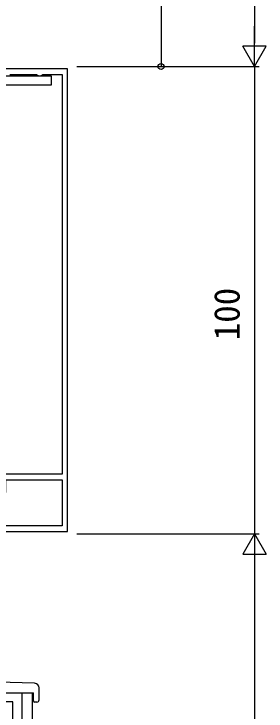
# Model space of a CAD drawing. Units: millimetres, scale not verified. Extents: x -793 to 793, y -564 to 564.
# Drawn here: x -220.1 to -166.1, y 244.9 to 394 of the extents above; entities that cross this region are included whole.
import ezdxf
from ezdxf.enums import TextEntityAlignment as Align

# ---------------------------------------------------------------- set-up
doc = ezdxf.new("R2010")
doc.units = ezdxf.units.MM
doc.header["$LTSCALE"] = 4
for name, color, linetype in [('0-2_YKK_11', 7, 'Continuous'), ('0-3_YKK_12', 2, 'Continuous'), ('0-4_YKK_13', 4, 'Continuous'), ('0-6_YKK_D', 6, 'Continuous')]:
    doc.layers.add(name, color=color, linetype=linetype)
doc.styles.add('ＭＳ ゴシック', font='')
doc.styles.get('ＭＳ ゴシック').set_extended_font_data('MS Gothic')

msp = doc.modelspace()

# ---------------------------------------------------------------- linework, layer by layer
at = {"layer": '0-2_YKK_11'}
for points in [[(-208.586, 283.293), (-208.586, 382.293), (-228.086, 382.293)], [(-226.286, 380.793), (-212.086, 380.793), (-212.086, 378.793), (-224.286, 378.793)], [(-220.927, 381.093), (-215.244, 381.093), (-215.061, 380.973), (-214.786, 380.793), (-214.386, 380.793), (-214.111, 380.973), (-213.927, 381.093), (-209.786, 381.093), (-209.786, 295.593), (-221.786, 295.593)], [(-222.986, 294.393), (-222.986, 290.893), (-222.286, 290.893), (-221.786, 291.759), (-221.786, 294.393), (-209.786, 294.393), (-209.786, 284.493), (-228.086, 284.493), (-228.086, 283.293), (-208.586, 283.293)], [(-237.186, 288.794), (-237.186, 248.794), (-218.386, 248.794), (-218.386, 225.794), (-220.386, 225.794), (-220.386, 230.794), (-219.686, 230.794), (-219.686, 231.794), (-220.286, 233.443), (-220.286, 246.894), (-238.086, 246.894)]]:
    msp.add_lwpolyline(points, dxfattribs=at)
at = {"layer": '0-3_YKK_12'}
msp.add_line((-216.186, 248.794), (-216.186, 207.794), dxfattribs=at)
at = {"layer": '0-4_YKK_13'}
for p, q in [((-215.651, 250.828), (-231.555, 251.383)), ((-214.686, 247.294), (-214.686, 249.828)), ((-233.986, 248.794), (-215.886, 248.794)), ((-215.886, 247.094), (-215.886, 248.794)), ((-215.186, 246.794), (-215.586, 246.794))]:
    msp.add_line(p, q, dxfattribs=at)
for centre, radius, start, end in [((-215.686, 249.828), 1, 0, 88), ((-215.586, 247.094), 0.3, 180, 270), ((-215.186, 247.294), 0.5, 270, 0)]:
    msp.add_arc(centre, radius, start, end, dxfattribs=at)
at = {"layer": '0-6_YKK_D'}
for p, q in [((-168.586, 457.794), (-168.586, 387.794)), ((-188.586, 419.793), (-188.586, 382.793)), ((-168.586, 382.794), (-168.586, 391.454)), ((-168.586, 382.794), (-171.086, 387.124)), ((-166.086, 387.124), (-171.086, 387.124)), ((-168.586, 382.794), (-166.086, 387.124)), ((-206.586, 382.794), (-167.586, 382.794)), ((-206.586, 382.794), (-167.586, 382.794)), ((-206.586, 382.793), (-187.586, 382.793)), ((-168.586, 382.794), (-168.586, 282.794)), ((-206.586, 282.794), (-167.586, 282.794)), ((-206.586, 282.794), (-167.586, 282.794)), ((-168.586, 282.794), (-171.086, 278.464)), ((-168.586, 282.794), (-166.086, 278.464)), ((-168.586, 282.794), (-168.586, 274.134)), ((-171.086, 278.464), (-166.086, 278.464)), ((-168.586, 277.794), (-168.586, 207.794))]:
    msp.add_line(p, q, dxfattribs=at)
msp.add_circle((-188.586, 382.793), 0.637, dxfattribs=at)

# ---------------------------------------------------------------- texts
at = {"layer": '0-6_YKK_D', "style": 'ＭＳ ゴシック'}
msp.add_text('100', height=5.499, rotation=90, dxfattribs=at).set_placement((-170.086, 324.229), align=Align.BOTTOM_LEFT)

doc.saveas('drawing.dxf')
